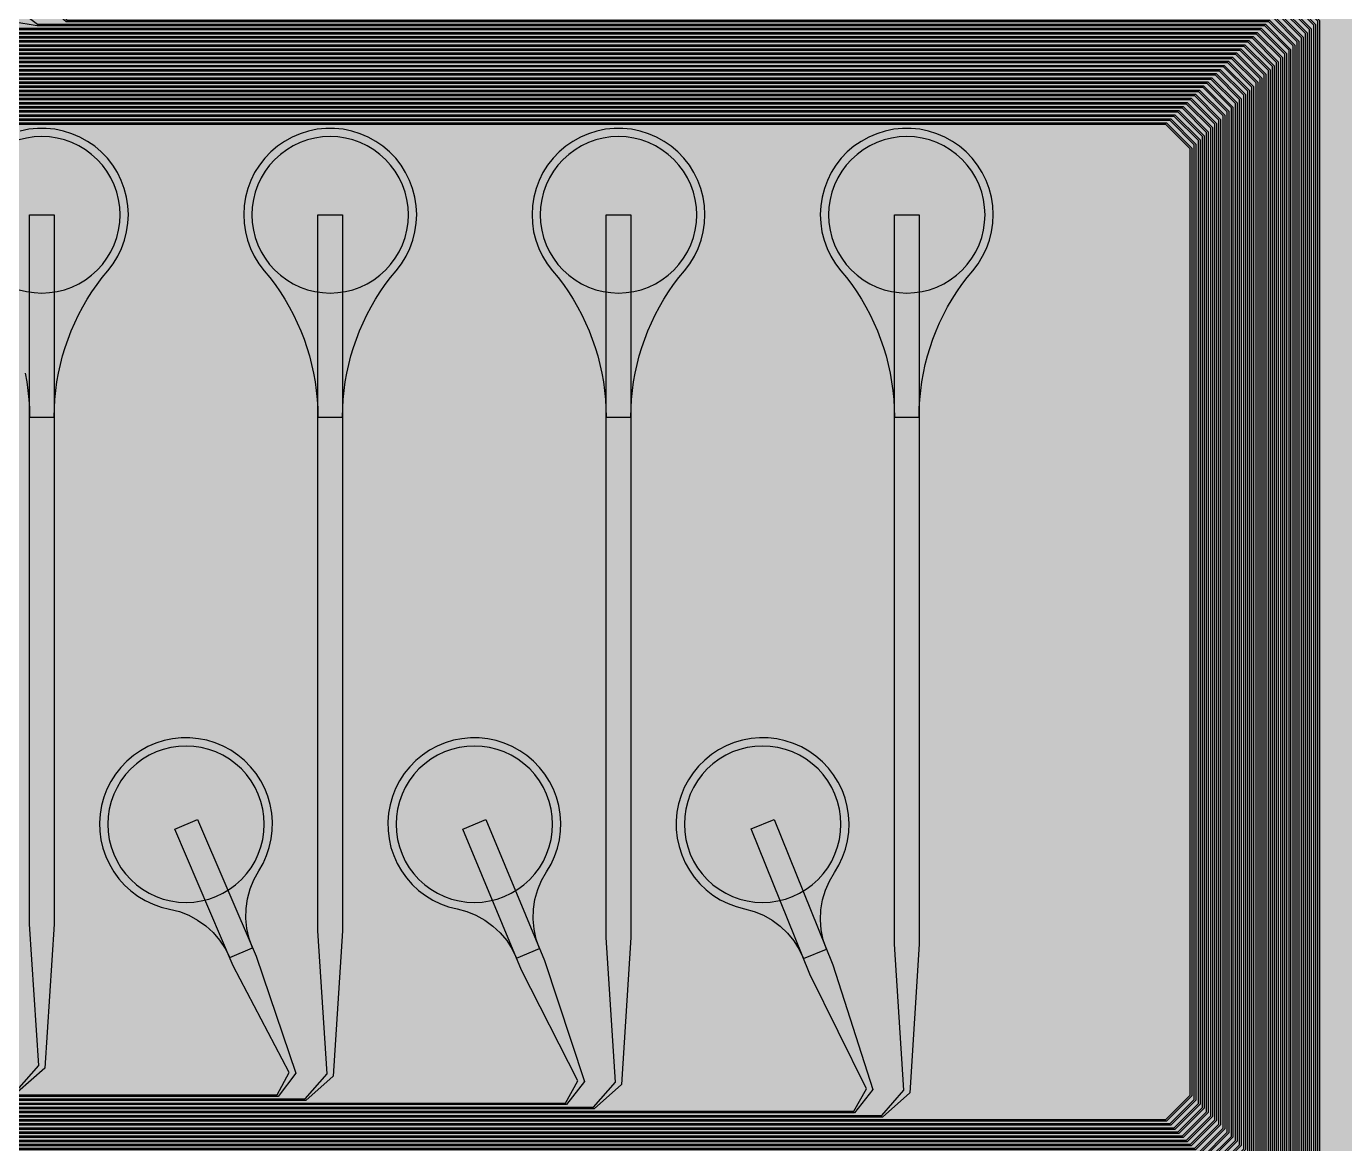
# Model space of a CAD drawing. Header units: metres. Extents: x -7240 to 10960, y -29667 to 1823.
# Drawn here: x 7904 to 9504, y -28280 to -26924 of the extents above; entities that cross this region are included whole.
import ezdxf

# ---------------------------------------------------------------- set-up
doc = ezdxf.new("R2010")
doc.units = ezdxf.units.M
for name, color, linetype in [('Metal1', 4, 'CONTINUOUS'), ('Polyimide', 7, 'CONTINUOUS'), ('Polyimide_Negative', 5, 'CONTINUOUS')]:
    doc.layers.add(name, color=color, linetype=linetype)

msp = doc.modelspace()

# ---------------------------------------------------------------- hatches: boundary and pattern name
at = {"layer": 'Polyimide'}
msp.add_hatch(color=7, dxfattribs=at).paths.add_polyline_path([(4088.5, -11806.9), (4098.7, -11851.2), (4115.6, -11893.5), (4138.6, -11932.7), (4167.4, -11968), (4201.1, -11998.5), (4239, -12023.6), (4280.3, -12042.7), (4349.2, -12073.7), (4413.2, -12113.8), (4471.3, -12162), (4522.3, -12217.7), (4565.4, -12279.7), (4599.7, -12346.9), (4624.7, -12418.2), (4639.9, -12492.2), (4645, -12567.5), (4639.9, -12642.8), (4624.7, -12716.8), (4599.7, -12788.1), (4565.4, -12855.3), (4522.3, -12917.3), (4471.3, -12973), (4413.2, -13021.2), (4349.2, -13061.3), (4280.3, -13092.3), (4239, -13111.4), (4201.1, -13136.5), (4167.4, -13167), (4138.6, -13202.3), (4115.6, -13241.5), (4098.7, -13283.8), (4088.5, -13328.1), (4085, -13373.5), (4085, -13567.5), (4099.4, -13861.6), (4142.6, -14152.8), (4214.2, -14438.4), (4313.4, -14715.5), (4439.2, -14981.7), (4590.6, -15234.2), (4766, -15470.7), (4963.7, -15688.8), (5181.8, -15886.5), (5418.3, -16061.9), (5670.8, -16213.3), (5936.9, -16339.1), (6214.1, -16438.3), (6499.7, -16509.9), (6790.9, -16553.1), (7085, -16567.5), (9960.4, -16567.5), (10038.8, -16571.4), (10116.4, -16582.9), (10192.6, -16601.9), (10266.5, -16628.4), (10337.5, -16662), (10404.8, -16702.3), (10467.9, -16749.1), (10526.1, -16801.8), (10578.8, -16860), (10625.6, -16923), (10665.9, -16990.4), (10699.5, -17061.4), (10725.9, -17135.3), (10745, -17211.4), (10756.5, -17289.1), (10760.4, -17367.5), (10760.4, -21957.3), (10721.6, -22012.9), (10686, -22070.6), (10653.6, -22130.1), (10624.5, -22191.4), (10598.9, -22254.2), (10576.8, -22318.2), (10558.3, -22383.5), (10543.4, -22449.6), (10532.2, -22516.5), (10524.7, -22583.8), (10521, -22651.5), (10521, -22719.3), (10524.7, -22787), (10532.2, -22854.4), (10543.4, -22921.2), (10558.3, -22987.4), (10576.8, -23052.6), (10598.9, -23116.7), (10624.5, -23179.5), (10653.6, -23240.7), (10686, -23300.3), (10721.6, -23357.9), (10760.4, -23413.5), (10760.4, -28667.5), (10756.5, -28745.9), (10745, -28823.6), (10725.9, -28899.7), (10699.5, -28973.6), (10665.9, -29044.6), (10625.6, -29112), (10578.8, -29175), (10526.1, -29233.2), (10467.9, -29285.9), (10404.8, -29332.7), (10337.5, -29373), (10266.5, -29406.6), (10192.6, -29433.1), (10116.4, -29452.1), (10038.8, -29463.6), (9960.4, -29467.5), (-6239.6, -29467.5), (-6318, -29463.6), (-6395.7, -29452.1), (-6471.9, -29433.1), (-6545.8, -29406.6), (-6616.7, -29373), (-6684.1, -29332.7), (-6747.1, -29285.9), (-6805.3, -29233.2), (-6858, -29175), (-6904.8, -29112), (-6945.2, -29044.6), (-6978.7, -28973.6), (-7005.2, -28899.7), (-7024.3, -28823.6), (-7035.8, -28745.9), (-7039.6, -28667.5), (-7039.6, -23426.3), (-6999.4, -23370.1), (-6962.3, -23311.6), (-6928.7, -23251.2), (-6898.5, -23189), (-6871.8, -23125.1), (-6848.8, -23059.9), (-6829.5, -22993.4), (-6814, -22926), (-6802.4, -22857.8), (-6794.6, -22789.1), (-6790.7, -22720), (-6790.7, -22650.8), (-6794.6, -22581.8), (-6802.4, -22513), (-6814, -22444.8), (-6829.5, -22377.4), (-6848.8, -22311), (-6871.8, -22245.7), (-6898.5, -22181.9), (-6928.7, -22119.7), (-6962.3, -22059.2), (-6999.4, -22000.8), (-7039.6, -21944.5), (-7039.6, -17367.5), (-7035.8, -17289.1), (-7024.3, -17211.4), (-7005.2, -17135.3), (-6978.7, -17061.4), (-6945.2, -16990.4), (-6904.8, -16923), (-6858, -16860), (-6805.3, -16801.8), (-6747.1, -16749.1), (-6684.1, -16702.3), (-6616.7, -16662), (-6545.8, -16628.4), (-6471.9, -16601.9), (-6395.7, -16582.9), (-6318, -16571.4), (-6239.6, -16567.5), (-3334, -16567.5), (-3039.9, -16553.1), (-2748.7, -16509.9), (-2463.1, -16438.3), (-2185.9, -16339.1), (-1919.8, -16213.3), (-1667.3, -16061.9), (-1430.8, -15886.5), (-1212.7, -15688.8), (-1015, -15470.7), (-839.6, -15234.2), (-688.2, -14981.7), (-562.4, -14715.5), (-463.2, -14438.4), (-391.6, -14152.8), (-348.4, -13861.6), (-334, -13567.5), (-334, -13373.5), (-337.5, -13328.1), (-347.7, -13283.8), (-364.6, -13241.5), (-387.6, -13202.3), (-416.4, -13167), (-450.1, -13136.5), (-488, -13111.4), (-529.3, -13092.3), (-529.3, -13092.3), (-598.2, -13061.3), (-662.2, -13021.2), (-720.3, -12973), (-771.3, -12917.3), (-814.4, -12855.3), (-848.7, -12788.1), (-873.7, -12716.8), (-888.9, -12642.8), (-894, -12567.5), (-888.9, -12492.2), (-873.7, -12418.2), (-848.7, -12346.9), (-814.4, -12279.7), (-771.3, -12217.7), (-720.3, -12162), (-662.2, -12113.8), (-598.2, -12073.7), (-529.3, -12042.7), (-488, -12023.6), (-450.1, -11998.5), (-416.4, -11968), (-387.6, -11932.7), (-364.6, -11893.5), (-347.7, -11851.2), (-337.5, -11806.9), (-334, -11761.5), (-334, -11074.3), (-337.5, -11028.9), (-347.7, -10984.6), (-364.6, -10942.4), (-387.6, -10903.1), (-416.4, -10867.8), (-450.1, -10837.3), (-488, -10812.2), (-529.3, -10793.2), (-529.3, -10793.2), (-598.2, -10762.1), (-662.2, -10722.1), (-720.3, -10673.8), (-771.3, -10618.1), (-814.4, -10556.1), (-848.7, -10488.9), (-873.7, -10417.6), (-888.9, -10343.7), (-894, -10268.3), (-888.9, -10193), (-873.7, -10119), (-848.7, -10047.8), (-814.4, -9980.5), (-771.3, -9918.5), (-720.3, -9862.9), (-662.2, -9814.6), (-598.2, -9774.6), (-529.3, -9743.5), (-488, -9724.5), (-450.1, -9699.4), (-416.4, -9668.8), (-387.6, -9633.5), (-364.6, -9594.3), (-347.7, -9552), (-337.5, -9507.7), (-334, -9462.4), (-334, -8775.1), (-337.5, -8729.8), (-347.7, -8685.5), (-364.6, -8643.2), (-387.6, -8604), (-416.4, -8568.7), (-450.1, -8538.1), (-488, -8513), (-529.3, -8494), (-529.3, -8494), (-598.2, -8462.9), (-662.2, -8422.9), (-720.3, -8374.6), (-771.3, -8319), (-814.4, -8257), (-848.7, -8189.7), (-873.7, -8118.5), (-888.9, -8044.5), (-894, -7969.2), (-888.9, -7893.8), (-873.7, -7819.9), (-848.7, -7748.6), (-814.4, -7681.4), (-771.3, -7619.4), (-720.3, -7563.7), (-662.2, -7515.4), (-598.2, -7475.4), (-529.3, -7444.3), (-529.3, -7444.3), (-488, -7425.3), (-450.1, -7400.2), (-416.4, -7369.7), (-387.6, -7334.4), (-364.6, -7295.1), (-347.7, -7252.9), (-337.5, -7208.6), (-334, -7163.2), (-334, -6476), (-337.5, -6430.6), (-347.7, -6386.3), (-364.6, -6344), (-387.6, -6304.8), (-416.4, -6269.5), (-450.1, -6239), (-488, -6213.9), (-529.3, -6194.8), (-529.3, -6194.8), (-598.2, -6163.8), (-662.2, -6123.7), (-720.3, -6075.5), (-771.3, -6019.8), (-814.4, -5957.8), (-848.7, -5890.6), (-873.7, -5819.3), (-888.9, -5745.3), (-894, -5670), (-888.9, -5594.7), (-873.7, -5520.7), (-848.7, -5449.4), (-814.4, -5382.2), (-771.3, -5320.2), (-720.3, -5264.5), (-662.2, -5216.3), (-598.2, -5176.2), (-529.3, -5145.2), (-529.3, -5145.2), (-488, -5126.1), (-450.1, -5101), (-416.4, -5070.5), (-387.6, -5035.2), (-364.6, -4996), (-347.7, -4953.7), (-337.5, -4909.4), (-334, -4864), (-334, 380), (-334, 1522.5), (-289, 1522.5), (-288.8, 1515.6), (-288.1, 1508.8), (-287, 1502), (-285.4, 1495.3), (-283.4, 1488.7), (-281, 1482.3), (-278.2, 1476.1), (-274.9, 1470), (-271.3, 1464.2), (-267.3, 1458.6), (-262.9, 1453.3), (-258.2, 1448.3), (-253.2, 1443.6), (-247.9, 1439.2), (-242.3, 1435.2), (-236.5, 1431.6), (-230.4, 1428.3), (-224.2, 1425.5), (-217.8, 1423.1), (-211.2, 1421.1), (-204.5, 1419.5), (-197.7, 1418.4), (-190.9, 1417.7), (-184, 1417.5), (-177.1, 1417.7), (-170.3, 1418.4), (-163.5, 1419.5), (-156.8, 1421.1), (-150.2, 1423.1), (-143.8, 1425.5), (-137.6, 1428.3), (-131.5, 1431.6), (-125.7, 1435.2), (-120.1, 1439.2), (-114.8, 1443.6), (-109.8, 1448.3), (-105.1, 1453.3), (-100.7, 1458.6), (-96.7, 1464.2), (-93.1, 1470), (-89.8, 1476.1), (-87, 1482.3), (-84.6, 1488.7), (-82.6, 1495.3), (-81, 1502), (-79.9, 1508.8), (-79.2, 1515.6), (-79, 1522.5), (1786, 1522.5), (3835, 1522.5), (3835.2, 1529), (3835.9, 1535.6), (3836.9, 1542), (3838.4, 1548.4), (3840.3, 1554.6), (3842.6, 1560.8), (3845.3, 1566.7), (3848.4, 1572.5), (3851.9, 1578.1), (3855.7, 1583.4), (3859.8, 1588.4), (3864.3, 1593.2), (3869.1, 1597.7), (3874.1, 1601.8), (3879.4, 1605.6), (3885, 1609.1), (3890.8, 1612.2), (3896.7, 1614.9), (3902.9, 1617.2), (3909.1, 1619.1), (3915.5, 1620.6), (3921.9, 1621.6), (3928.5, 1622.3), (3935, 1622.5), (3941.5, 1622.3), (3948.1, 1621.6), (3954.5, 1620.6), (3960.9, 1619.1), (3967.1, 1617.2), (3973.3, 1614.9), (3979.2, 1612.2), (3985, 1609.1), (3990.6, 1605.6), (3995.9, 1601.8), (4000.9, 1597.7), (4005.7, 1593.2), (4010.2, 1588.4), (4014.3, 1583.4), (4018.1, 1578.1), (4021.6, 1572.5), (4024.7, 1566.7), (4027.4, 1560.8), (4029.7, 1554.6), (4031.6, 1548.4), (4033.1, 1542), (4034.1, 1535.6), (4034.8, 1529), (4035, 1522.5), (4085, 1522.5), (4085, 380), (4085, 330), (4085, -4864), (4088.5, -4909.4), (4098.7, -4953.7), (4115.6, -4996), (4138.6, -5035.2), (4167.4, -5070.5), (4201.1, -5101), (4239, -5126.1), (4280.3, -5145.2), (4280.3, -5145.2), (4349.2, -5176.2), (4413.2, -5216.3), (4471.3, -5264.5), (4522.3, -5320.2), (4565.4, -5382.2), (4599.7, -5449.4), (4624.7, -5520.7), (4639.9, -5594.7), (4645, -5670), (4639.9, -5745.3), (4624.7, -5819.3), (4599.7, -5890.6), (4565.4, -5957.8), (4522.3, -6019.8), (4471.3, -6075.5), (4413.2, -6123.7), (4349.2, -6163.8), (4280.3, -6194.8), (4239, -6213.9), (4201.1, -6239), (4167.4, -6269.5), (4138.6, -6304.8), (4115.6, -6344), (4098.7, -6386.3), (4088.5, -6430.6), (4085, -6476), (4085, -11761.5), (4088.5, -11806.9)])

# ---------------------------------------------------------------- linework, layer by layer
at = {"layer": 'Metal1'}
for points in [[(1863.9, -18191.7), (1863.9, -28376.6), (1893.3, -28406), (9442.5, -28406), (9471.9, -28376.6), (9471.9, -26917.4), (9442.5, -26888), (9002.5, -26888), (8968.4, -26858.8), (8957.9, -26728), (8957.9, -26042.5), (8987.9, -26042.5), (8987.9, -26728), (8977.3, -26855.2), (9003.3, -26886), (9443.3, -26886), (9473.9, -26916.6), (9473.9, -28377.4), (9443.3, -28408), (1892.5, -28408), (1861.9, -28377.4), (1861.9, -18191.7)], [(1868.9, -18191.7), (1868.9, -28371.6), (1898.3, -28401), (9437.5, -28401), (9466.9, -28371.6), (9466.9, -26922.4), (9437.5, -26893), (8937.2, -26893), (8877.7, -26883.5), (8787.3, -26793.1), (8808.5, -26771.9), (8894.7, -26858.1), (8937.6, -26891), (9438.3, -26891), (9468.9, -26921.6), (9468.9, -28372.4), (9438.3, -28403), (1897.5, -28403), (1866.9, -28372.4), (1866.9, -18191.7)], [(1873.9, -18191.7), (1873.9, -28366.6), (1903.3, -28396), (9432.5, -28396), (9461.9, -28366.6), (9461.9, -26927.4), (9432.5, -26898), (8652.5, -26898), (8618.4, -26868.8), (8607.9, -26736), (8607.9, -26042.5), (8637.9, -26042.5), (8637.9, -26736), (8627.3, -26865.2), (8653.3, -26896), (9433.3, -26896), (9463.9, -26926.6), (9463.9, -28367.4), (9433.3, -28398), (1902.5, -28398), (1871.9, -28367.4), (1871.9, -18191.7)], [(1878.9, -18191.7), (1878.9, -28361.6), (1908.3, -28391), (9427.5, -28391), (9456.9, -28361.6), (9456.9, -26932.4), (9427.5, -26903), (8597.2, -26903), (8537.7, -26893.5), (8437.3, -26793.1), (8458.5, -26771.9), (8554.7, -26868.1), (8597.6, -26901), (9428.3, -26901), (9458.9, -26931.6), (9458.9, -28362.4), (9428.3, -28393), (1907.5, -28393), (1876.9, -28362.4), (1876.9, -18191.7)], [(1883.9, -18191.7), (1883.9, -28356.6), (1913.3, -28386), (9422.5, -28386), (9451.9, -28356.6), (9451.9, -26937.4), (9422.5, -26908), (8302.5, -26908), (8268.5, -26878.8), (8257.9, -26744), (8257.9, -26042.5), (8287.9, -26042.5), (8287.9, -26744), (8277.3, -26875.2), (8303.3, -26906), (9423.3, -26906), (9453.9, -26936.6), (9453.9, -28357.4), (9423.3, -28388), (1912.5, -28388), (1881.9, -28357.4), (1881.9, -18191.7)], [(1888.9, -18191.7), (1888.9, -28351.6), (1918.3, -28381), (9417.5, -28381), (9446.9, -28351.6), (9446.9, -26942.4), (9417.5, -26913), (8257.2, -26913), (8197.7, -26903.5), (8087.3, -26793.1), (8108.5, -26771.9), (8214.7, -26878.1), (8257.6, -26911), (9418.3, -26911), (9448.9, -26941.6), (9448.9, -28352.4), (9418.3, -28383), (1917.5, -28383), (1886.9, -28352.4), (1886.9, -18191.7)], [(1893.9, -18191.7), (1893.9, -28346.6), (1923.3, -28376), (9412.5, -28376), (9441.9, -28346.6), (9441.9, -26947.4), (9412.5, -26918), (7952.5, -26918), (7918.5, -26888.8), (7907.9, -26752), (7907.9, -26042.5), (7937.9, -26042.5), (7937.9, -26752), (7927.2, -26885.2), (7953.3, -26916), (9413.3, -26916), (9443.9, -26946.6), (9443.9, -28347.4), (9413.3, -28378), (1922.5, -28378), (1891.9, -28347.4), (1891.9, -18191.7)], [(1898.9, -18191.7), (1898.9, -28341.6), (1928.3, -28371), (9407.5, -28371), (9436.9, -28341.6), (9436.9, -26952.4), (9407.5, -26923), (7917.2, -26923), (7857.7, -26913.5), (7737.3, -26793.1), (7758.5, -26771.9), (7874.7, -26888.1), (7917.6, -26921), (9408.3, -26921), (9438.9, -26951.6), (9438.9, -28342.4), (9408.3, -28373), (1927.5, -28373), (1896.9, -28342.4), (1896.9, -18191.7)], [(1903.9, -18191.7), (1903.9, -28336.6), (1933.3, -28366), (9402.5, -28366), (9431.9, -28336.6), (9431.9, -26957.4), (9402.5, -26928), (7602.5, -26928), (7568.6, -26898.8), (7557.9, -26760), (7557.9, -26042.5), (7587.9, -26042.5), (7587.9, -26760), (7577.2, -26895.2), (7603.3, -26926), (9403.3, -26926), (9433.9, -26956.6), (9433.9, -28337.4), (9403.3, -28368), (1932.5, -28368), (1901.9, -28337.4), (1901.9, -18191.7)], [(1908.9, -18191.7), (1908.9, -28331.6), (1938.3, -28361), (9397.5, -28361), (9426.9, -28331.6), (9426.9, -26962.4), (9397.5, -26933), (7577.2, -26933), (7519, -26921.4), (7507.3, -26913.1), (7387.3, -26793.1), (7408.5, -26771.9), (7528.5, -26891.9), (7533.3, -26900.1), (7577.6, -26931), (9398.3, -26931), (9428.9, -26961.6), (9428.9, -28332.4), (9398.3, -28363), (1937.5, -28363), (1906.9, -28332.4), (1906.9, -18191.7)], [(1913.9, -18191.7), (1913.9, -28326.6), (1943.3, -28356), (9392.5, -28356), (9421.9, -28326.6), (9421.9, -26967.4), (9392.5, -26938), (7252.5, -26938), (7218.6, -26908.8), (7207.9, -26768), (7207.9, -26042.5), (7237.9, -26042.5), (7237.9, -26768), (7227.1, -26905.2), (7253.3, -26936), (9393.3, -26936), (9423.9, -26966.6), (9423.9, -28327.4), (9393.3, -28358), (1942.5, -28358), (1911.9, -28327.4), (1911.9, -18191.7)], [(1918.9, -18191.7), (1918.9, -28321.6), (1948.3, -28351), (9387.5, -28351), (9416.9, -28321.6), (9416.9, -26972.4), (9387.5, -26943), (7237.2, -26943), (7180.2, -26929.7), (7157.3, -26913.1), (7037.3, -26793.1), (7058.5, -26771.9), (7178.5, -26891.9), (7192.1, -26911.8), (7237.6, -26941), (9388.3, -26941), (9418.9, -26971.6), (9418.9, -28322.4), (9388.3, -28353), (1947.5, -28353), (1916.9, -28322.4), (1916.9, -18191.7)], [(1923.9, -18191.7), (1923.9, -28316.6), (1953.3, -28346), (9382.5, -28346), (9411.9, -28316.6), (9411.9, -26977.4), (9382.5, -26948), (6902.5, -26948), (6868.6, -26918.8), (6857.9, -26776), (6857.9, -26042.5), (6887.9, -26042.5), (6887.9, -26776), (6877.1, -26915.2), (6903.3, -26946), (9383.3, -26946), (9413.9, -26976.6), (9413.9, -28317.4), (9383.3, -28348), (1952.5, -28348), (1921.9, -28317.4), (1921.9, -18191.7)], [(1928.9, -18191.7), (1928.9, -28311.6), (1958.3, -28341), (9377.5, -28341), (9406.9, -28311.6), (9406.9, -26982.4), (9377.5, -26953), (6897.2, -26953), (6841, -26938.5), (6807.3, -26913.1), (6687.3, -26793.1), (6708.5, -26771.9), (6828.5, -26891.9), (6851.3, -26923), (6897.6, -26951), (9378.3, -26951), (9408.9, -26981.6), (9408.9, -28312.4), (9378.3, -28343), (1957.5, -28343), (1926.9, -28312.4), (1926.9, -18191.7)], [(1933.9, -18191.7), (1933.9, -28306.6), (1963.3, -28336), (9372.5, -28336), (9401.9, -28306.6), (9401.9, -26987.4), (9372.5, -26958), (6552.5, -26958), (6518.7, -26928.7), (6507.9, -26784), (6507.9, -26042.5), (6537.9, -26042.5), (6537.9, -26784), (6527.1, -26925.3), (6553.3, -26956), (9373.3, -26956), (9403.9, -26986.6), (9403.9, -28307.4), (9373.3, -28338), (1962.5, -28338), (1931.9, -28307.4), (1931.9, -18191.7)], [(1938.9, -18191.7), (1938.9, -28301.6), (1968.3, -28331), (9367.5, -28331), (9396.9, -28301.6), (9396.9, -26992.4), (9367.5, -26963), (6518.9, -26963), (6464, -26946.5), (6441, -26925.2), (6336.1, -26791.8), (6359.7, -26773.2), (6464.6, -26906.6), (6477.1, -26930.3), (6519.3, -26961), (9368.3, -26961), (9398.9, -26991.6), (9398.9, -28302.4), (9368.3, -28333), (1967.5, -28333), (1936.9, -28302.4), (1936.9, -18191.7)], [(1943.9, -18191.7), (1943.9, -28296.6), (1973.3, -28326), (9362.5, -28326), (9391.9, -28296.6), (9391.9, -26997.4), (9362.5, -26968), (6202.5, -26968), (6168.7, -26938.7), (6157.9, -26792), (6157.9, -26042.5), (6187.9, -26042.5), (6187.9, -26792), (6177, -26935.3), (6203.3, -26966), (9363.3, -26966), (9393.9, -26996.6), (9393.9, -28297.4), (9363.3, -28328), (1972.5, -28328), (1941.9, -28297.4), (1941.9, -18191.7)], [(1948.9, -18191.7), (1948.9, -28291.6), (1978.3, -28321), (9357.5, -28321), (9386.9, -28291.6), (9386.9, -27002.4), (9357.5, -26973), (6168.9, -26973), (6115, -26955.3), (6087.3, -26927.5), (5985.8, -26791.5), (6009.9, -26773.5), (6111.3, -26909.6), (6127.3, -26940.6), (6169.3, -26971), (9358.3, -26971), (9388.9, -27001.6), (9388.9, -28292.4), (9358.3, -28323), (1977.5, -28323), (1946.9, -28292.4), (1946.9, -18191.7)], [(1953.9, -18191.7), (1953.9, -28286.6), (1983.3, -28316), (9352.5, -28316), (9381.9, -28286.6), (9381.9, -27007.4), (9352.5, -26978), (5852.5, -26978), (5818.7, -26948.7), (5807.9, -26800), (5807.9, -26042.5), (5837.9, -26042.5), (5837.9, -26800), (5827, -26945.3), (5853.3, -26976), (9353.3, -26976), (9383.9, -27006.6), (9383.9, -28287.4), (9353.3, -28318), (1982.5, -28318), (1951.9, -28287.4), (1951.9, -18191.7)], [(1958.9, -18191.7), (1958.9, -28281.6), (1988.3, -28311), (9347.5, -28311), (9376.9, -28281.6), (9376.9, -27012.4), (9347.5, -26983), (5818.8, -26983), (5765.9, -26964.2), (5733.7, -26929.7), (5635.6, -26791.2), (5660.1, -26773.8), (5758.2, -26912.4), (5777.6, -26950.8), (5819.3, -26981), (9348.3, -26981), (9378.9, -27011.6), (9378.9, -28282.4), (9348.3, -28313), (1987.5, -28313), (1956.9, -28282.4), (1956.9, -18191.7)], [(1963.9, -18191.7), (1963.9, -28276.6), (1993.3, -28306), (9342.5, -28306), (9371.9, -28276.6), (9371.9, -27017.4), (9342.5, -26988), (5502.5, -26988), (5468.8, -26958.7), (5457.9, -26808), (5457.9, -26042.5), (5487.9, -26042.5), (5487.9, -26808), (5477, -26955.3), (5503.3, -26986), (9343.3, -26986), (9373.9, -27016.6), (9373.9, -28277.4), (9343.3, -28308), (1992.5, -28308), (1961.9, -28277.4), (1961.9, -18191.7)], [(1968.9, -18191.7), (1968.9, -28271.6), (1998.3, -28301), (9337.5, -28301), (9366.9, -28271.6), (9366.9, -27022.4), (9337.5, -26993), (5468.8, -26993), (5416.8, -26973.3), (5380.3, -26931.6), (5285.4, -26790.9), (5310.3, -26774.1), (5405.2, -26914.8), (5427.8, -26961), (5469.3, -26991), (9338.3, -26991), (9368.9, -27021.6), (9368.9, -28272.4), (9338.3, -28303), (1997.5, -28303), (1966.9, -28272.4), (1966.9, -18191.7)], [(1973.9, -18191.7), (1973.9, -28266.6), (2003.3, -28296), (9332.5, -28296), (9361.9, -28266.6), (9361.9, -27027.4), (9332.5, -26998), (5152.5, -26998), (5118.8, -26968.7), (5107.9, -26816), (5107.9, -26042.5), (5137.9, -26042.5), (5137.9, -26816), (5126.9, -26965.3), (5153.3, -26996), (9333.3, -26996), (9363.9, -27026.6), (9363.9, -28267.4), (9333.3, -28298), (2002.5, -28298), (1971.9, -28267.4), (1971.9, -18191.7)], [(1978.9, -18191.7), (1978.9, -28261.6), (2008.3, -28291), (9327.5, -28291), (9356.9, -28261.6), (9356.9, -27032.4), (9327.5, -27003), (5118.8, -27003), (5067.6, -26982.4), (5027.1, -26933.3), (4935.3, -26790.6), (4960.5, -26774.4), (5052.3, -26917.1), (5078.1, -26971.1), (5119.3, -27001), (9328.3, -27001), (9358.9, -27031.6), (9358.9, -28262.4), (9328.3, -28293), (2007.5, -28293), (1976.9, -28262.4), (1976.9, -18191.7)], [(1983.9, -18191.7), (1983.9, -28256.6), (2013.3, -28286), (9322.5, -28286), (9351.9, -28256.6), (9351.9, -27037.4), (9322.5, -27008), (4802.5, -27008), (4768.8, -26978.7), (4757.9, -26824), (4757.9, -26042.5), (4787.9, -26042.5), (4787.9, -26824), (4776.9, -26975.3), (4803.3, -27006), (9323.3, -27006), (9353.9, -27036.6), (9353.9, -28257.4), (9323.3, -28288), (2012.5, -28288), (1981.9, -28257.4), (1981.9, -18191.7)], [(1988.9, -18191.7), (1988.9, -28251.6), (2018.3, -28281), (9317.5, -28281), (9346.9, -28251.6), (9346.9, -27042.4), (9317.5, -27013), (4768.8, -27013), (4718.4, -26991.7), (4674, -26934.9), (4585.1, -26790.4), (4610.7, -26774.6), (4699.6, -26919.2), (4728.4, -26981.2), (4769.3, -27011), (9318.3, -27011), (9348.9, -27041.6), (9348.9, -28252.4), (9318.3, -28283), (2017.5, -28283), (1986.9, -28252.4), (1986.9, -18191.7)], [(1993.9, -18191.7), (1993.9, -28246.6), (2023.3, -28276), (9312.5, -28276), (9341.9, -28246.6), (9341.9, -27047.4), (9312.5, -27018), (4452.5, -27018), (4418.9, -26988.7), (4407.9, -26832), (4407.9, -26042.5), (4437.9, -26042.5), (4437.9, -26832), (4426.9, -26985.3), (4453.3, -27016), (9313.3, -27016), (9343.9, -27046.6), (9343.9, -28247.4), (9313.3, -28278), (2022.5, -28278), (1991.9, -28247.4), (1991.9, -18191.7)], [(1998.9, -18191.7), (1998.9, -28241.6), (2028.3, -28271), (9307.5, -28271), (9336.9, -28241.6), (9336.9, -27052.4), (9307.5, -27023), (4418.8, -27023), (4369.1, -27001), (4321.1, -26936.3), (4235, -26790.1), (4260.8, -26774.9), (4347, -26921.1), (4378.6, -26991.3), (4419.4, -27021), (9308.3, -27021), (9338.9, -27051.6), (9338.9, -28242.4), (9308.3, -28273), (2027.5, -28273), (1996.9, -28242.4), (1996.9, -18191.7)], [(2003.9, -18191.7), (2003.9, -28236.6), (2033.3, -28266), (9302.5, -28266), (9331.9, -28236.6), (9331.9, -27057.4), (9302.5, -27028), (4102.5, -27028), (4068.9, -26998.6), (4057.9, -26840), (4057.9, -26042.5), (4087.9, -26042.5), (4087.9, -26840), (4076.9, -26995.4), (4103.3, -27026), (9303.3, -27026), (9333.9, -27056.6), (9333.9, -28237.4), (9303.3, -28268), (2032.5, -28268), (2001.9, -28237.4), (2001.9, -18191.7)], [(2008.9, -18191.7), (2008.9, -28231.6), (2038.3, -28261), (9297.5, -28261), (9326.9, -28231.6), (9326.9, -27062.4), (9297.5, -27033), (4068.8, -27033), (4019.7, -27010.4), (3968.4, -26937.6), (3884.8, -26789.9), (3910.9, -26775.1), (3994.5, -26922.8), (4028.9, -27001.4), (4069.4, -27031), (9298.3, -27031), (9328.9, -27061.6), (9328.9, -28232.4), (9298.3, -28263), (2037.5, -28263), (2006.9, -28232.4), (2006.9, -18191.7)], [(2013.9, -18191.7), (2013.9, -28226.6), (2043.3, -28256), (9292.5, -28256), (9321.9, -28226.6), (9321.9, -27067.4), (9292.5, -27038), (3752.5, -27038), (3718.9, -27008.6), (3707.9, -26848), (3707.9, -26042.5), (3737.9, -26042.5), (3737.9, -26848), (3726.8, -27005.4), (3753.3, -27036), (9293.3, -27036), (9323.9, -27066.6), (9323.9, -28227.4), (9293.3, -28258), (2042.5, -28258), (2011.9, -28227.4), (2011.9, -18191.7)], [(2018.9, -18191.7), (2018.9, -28221.6), (2048.3, -28251), (9287.5, -28251), (9316.9, -28221.6), (9316.9, -27072.4), (9287.5, -27043), (3718.8, -27043), (3670.3, -27019.9), (3615.8, -26938.7), (3534.7, -26789.7), (3561.1, -26775.3), (3642.2, -26924.4), (3679.2, -27011.4), (3719.4, -27041), (9288.3, -27041), (9318.9, -27071.6), (9318.9, -28222.4), (9288.3, -28253), (2047.5, -28253), (2016.9, -28222.4), (2016.9, -18191.7)], [(2023.9, -18191.7), (2023.9, -28216.6), (2053.3, -28246), (8942.5, -28246), (8969.2, -28215.5), (8957.9, -28038), (8957.9, -27152.5), (8987.9, -27152.5), (8987.9, -28038), (8976.6, -28218.5), (8943.3, -28248), (2052.5, -28248), (2021.9, -28217.4), (2021.9, -18191.7)], [(2028.9, -18191.7), (2028.9, -28211.6), (2058.3, -28241), (8908.6, -28241), (8923.9, -28213.8), (8855.2, -28074.5), (8784, -27898.1), (8811.8, -27886.9), (8883.1, -28063.3), (8931.8, -28214.6), (8909.6, -28243), (2057.5, -28243), (2026.9, -28212.4), (2026.9, -18191.7)], [(2033.9, -18191.7), (2033.9, -28206.6), (2063.3, -28236), (8592.5, -28236), (8619.2, -28205.5), (8607.9, -28030), (8607.9, -27152.5), (8637.9, -27152.5), (8637.9, -28030), (8626.6, -28208.5), (8593.3, -28238), (2062.5, -28238), (2031.9, -28207.4), (2031.9, -18191.7)], [(2038.9, -18191.7), (2038.9, -28201.6), (2068.3, -28231), (8558.6, -28231), (8573.6, -28203.9), (8505.3, -28069.5), (8434, -27898.3), (8461.7, -27886.7), (8533, -28058), (8581.5, -28204.7), (8559.6, -28233), (2067.5, -28233), (2036.9, -28202.4), (2036.9, -18191.7)], [(2043.9, -18191.7), (2043.9, -28196.6), (2073.3, -28226), (8242.5, -28226), (8269.1, -28195.5), (8257.9, -28022), (8257.9, -27152.5), (8287.9, -27152.5), (8287.9, -28022), (8276.6, -28198.5), (8243.3, -28228), (2072.5, -28228), (2041.9, -28197.4), (2041.9, -18191.7)], [(2048.9, -18191.7), (2048.9, -28191.6), (2078.3, -28221), (8208.5, -28221), (8223.2, -28194.1), (8155.3, -28064.6), (8084.1, -27898.4), (8111.7, -27886.6), (8182.9, -28052.7), (8231.3, -28194.8), (8209.6, -28223), (2077.5, -28223), (2046.9, -28192.4), (2046.9, -18191.7)], [(2053.9, -18191.7), (2053.9, -28186.6), (2083.3, -28216), (7892.5, -28216), (7919.1, -28185.4), (7907.9, -28014), (7907.9, -27152.5), (7937.9, -27152.5), (7937.9, -28014), (7926.6, -28188.6), (7893.3, -28218), (2082.5, -28218), (2051.9, -28187.4), (2051.9, -18191.7)], [(7902.7, -27344.7), (7904.5, -27355.3), (7906, -27365.9), (7907, -27376.6), (7907.7, -27387.3), (7907.9, -27398.1), (7937.9, -27398.1), (7937.9, -27398.1), (7938.1, -27387.3), (7938.7, -27376.6), (7939.8, -27365.9), (7941.2, -27355.3), (7943.1, -27344.7), (7945.4, -27334.2), (7948.1, -27323.9), (7951.2, -27313.6), (7954.7, -27303.4), (7958.6, -27293.4), (7962.8, -27283.6), (7967.5, -27273.9), (7972.5, -27264.4), (7977.9, -27255.1), (7983.7, -27246.1), (7989.8, -27237.3), (7996.2, -27228.7), (8003, -27220.4), (8009.4, -27211.9), (8015, -27202.9), (8019.6, -27193.3), (8023.2, -27183.4), (8025.8, -27173.1), (8027.4, -27162.6), (8027.9, -27152), (8027.3, -27141.4), (8025.6, -27130.9), (8022.9, -27120.7), (8019.2, -27110.8), (8014.5, -27101.3), (8008.9, -27092.3), (8002.4, -27083.9), (7995, -27076.2), (7987, -27069.3), (7978.3, -27063.3), (7969, -27058.2), (7959.2, -27054), (7949.1, -27050.8), (7938.7, -27048.7), (7928.2, -27047.6), (7917.6, -27047.6), (7907, -27048.7), (7896.6, -27050.8)]]:
    msp.add_lwpolyline(points, dxfattribs=at)
for points in [[(8287.9, -27398.1), (8288.1, -27387.3), (8288.7, -27376.6), (8289.8, -27365.9), (8291.2, -27355.3), (8293.1, -27344.7), (8295.4, -27334.2), (8298.1, -27323.9), (8301.2, -27313.6), (8304.7, -27303.4), (8308.6, -27293.4), (8312.8, -27283.6), (8317.5, -27273.9), (8322.5, -27264.4), (8327.9, -27255.1), (8333.7, -27246.1), (8339.8, -27237.3), (8346.2, -27228.7), (8353, -27220.4), (8359.4, -27211.9), (8365, -27202.9), (8369.6, -27193.3), (8373.2, -27183.4), (8375.8, -27173.1), (8377.4, -27162.6), (8377.9, -27152), (8377.3, -27141.4), (8375.6, -27130.9), (8372.9, -27120.7), (8369.2, -27110.8), (8364.5, -27101.3), (8358.9, -27092.3), (8352.4, -27083.9), (8345, -27076.2), (8337, -27069.3), (8328.3, -27063.3), (8319, -27058.2), (8309.2, -27054), (8299.1, -27050.8), (8288.7, -27048.7), (8278.2, -27047.6), (8267.6, -27047.6), (8257, -27048.7), (8246.6, -27050.8), (8236.5, -27054), (8226.8, -27058.2), (8217.5, -27063.3), (8208.8, -27069.3), (8200.7, -27076.2), (8193.4, -27083.9), (8186.9, -27092.3), (8181.2, -27101.3), (8176.5, -27110.8), (8172.8, -27120.7), (8170.1, -27130.9), (8168.5, -27141.4), (8167.9, -27152), (8168.4, -27162.6), (8169.9, -27173.1), (8172.5, -27183.4), (8176.1, -27193.3), (8180.8, -27202.9), (8186.3, -27211.9), (8192.7, -27220.4), (8199.5, -27228.7), (8206, -27237.3), (8212.1, -27246.1), (8217.8, -27255.1), (8223.2, -27264.4), (8228.3, -27273.9), (8232.9, -27283.6), (8237.2, -27293.4), (8241.1, -27303.4), (8244.6, -27313.6), (8247.7, -27323.9), (8250.4, -27334.2), (8252.7, -27344.7), (8254.5, -27355.3), (8256, -27365.9), (8257, -27376.6), (8257.7, -27387.3), (8257.9, -27398.1), (8287.9, -27398.1)], [(8637.9, -27398.1), (8638.1, -27387.3), (8638.7, -27376.6), (8639.8, -27365.9), (8641.2, -27355.3), (8643.1, -27344.7), (8645.4, -27334.2), (8648.1, -27323.9), (8651.2, -27313.6), (8654.7, -27303.4), (8658.6, -27293.4), (8662.8, -27283.6), (8667.5, -27273.9), (8672.5, -27264.4), (8677.9, -27255.1), (8683.7, -27246.1), (8689.8, -27237.3), (8696.2, -27228.7), (8703, -27220.4), (8709.4, -27211.9), (8715, -27202.9), (8719.6, -27193.3), (8723.2, -27183.4), (8725.8, -27173.1), (8727.4, -27162.6), (8727.9, -27152), (8727.3, -27141.4), (8725.6, -27130.9), (8722.9, -27120.7), (8719.2, -27110.8), (8714.5, -27101.3), (8708.9, -27092.3), (8702.4, -27083.9), (8695, -27076.2), (8687, -27069.3), (8678.3, -27063.3), (8669, -27058.2), (8659.2, -27054), (8649.1, -27050.8), (8638.7, -27048.7), (8628.2, -27047.6), (8617.6, -27047.6), (8607, -27048.7), (8596.6, -27050.8), (8586.5, -27054), (8576.8, -27058.2), (8567.5, -27063.3), (8558.8, -27069.3), (8550.7, -27076.2), (8543.4, -27083.9), (8536.9, -27092.3), (8531.2, -27101.3), (8526.5, -27110.8), (8522.8, -27120.7), (8520.1, -27130.9), (8518.5, -27141.4), (8517.9, -27152), (8518.4, -27162.6), (8519.9, -27173.1), (8522.5, -27183.4), (8526.1, -27193.3), (8530.8, -27202.9), (8536.3, -27211.9), (8542.7, -27220.4), (8549.5, -27228.7), (8556, -27237.3), (8562.1, -27246.1), (8567.8, -27255.1), (8573.2, -27264.4), (8578.3, -27273.9), (8582.9, -27283.6), (8587.2, -27293.4), (8591.1, -27303.4), (8594.6, -27313.6), (8597.7, -27323.9), (8600.4, -27334.2), (8602.7, -27344.7), (8604.5, -27355.3), (8606, -27365.9), (8607, -27376.6), (8607.7, -27387.3), (8607.9, -27398.1), (8637.9, -27398.1)], [(8987.9, -27398.1), (8988.1, -27387.3), (8988.7, -27376.6), (8989.8, -27365.9), (8991.2, -27355.3), (8993.1, -27344.7), (8995.4, -27334.2), (8998.1, -27323.9), (9001.2, -27313.6), (9004.7, -27303.4), (9008.6, -27293.4), (9012.8, -27283.6), (9017.5, -27273.9), (9022.5, -27264.4), (9027.9, -27255.1), (9033.7, -27246.1), (9039.8, -27237.3), (9046.2, -27228.7), (9053, -27220.4), (9059.4, -27211.9), (9065, -27202.9), (9069.6, -27193.3), (9073.2, -27183.4), (9075.8, -27173.1), (9077.4, -27162.6), (9077.9, -27152), (9077.3, -27141.4), (9075.6, -27130.9), (9072.9, -27120.7), (9069.2, -27110.8), (9064.5, -27101.3), (9058.9, -27092.3), (9052.4, -27083.9), (9045, -27076.2), (9037, -27069.3), (9028.3, -27063.3), (9019, -27058.2), (9009.2, -27054), (8999.1, -27050.8), (8988.7, -27048.7), (8978.2, -27047.6), (8967.6, -27047.6), (8957, -27048.7), (8946.6, -27050.8), (8936.5, -27054), (8926.8, -27058.2), (8917.5, -27063.3), (8908.8, -27069.3), (8900.7, -27076.2), (8893.4, -27083.9), (8886.9, -27092.3), (8881.2, -27101.3), (8876.5, -27110.8), (8872.8, -27120.7), (8870.1, -27130.9), (8868.5, -27141.4), (8867.9, -27152), (8868.4, -27162.6), (8869.9, -27173.1), (8872.5, -27183.4), (8876.1, -27193.3), (8880.8, -27202.9), (8886.3, -27211.9), (8892.7, -27220.4), (8899.5, -27228.7), (8906, -27237.3), (8912.1, -27246.1), (8917.8, -27255.1), (8923.2, -27264.4), (8928.3, -27273.9), (8932.9, -27283.6), (8937.2, -27293.4), (8941.1, -27303.4), (8944.6, -27313.6), (8947.7, -27323.9), (8950.4, -27334.2), (8952.7, -27344.7), (8954.5, -27355.3), (8956, -27365.9), (8957, -27376.6), (8957.7, -27387.3), (8957.9, -27398.1), (8987.9, -27398.1)], [(8178.5, -28042.6), (8174.4, -28031.1), (8171.7, -28019.2), (8170.5, -28007.1), (8170.8, -27994.9), (8172.5, -27982.9), (8175.7, -27971.1), (8180.3, -27959.8), (8186.3, -27949.2), (8191.5, -27940.1), (8195.7, -27930.5), (8199, -27920.6), (8201.3, -27910.4), (8202.6, -27900), (8202.8, -27889.5), (8202, -27879), (8200.1, -27868.7), (8197.3, -27858.6), (8193.4, -27848.9), (8188.6, -27839.6), (8182.9, -27830.8), (8176.3, -27822.7), (8168.9, -27815.2), (8160.9, -27808.5), (8152.2, -27802.6), (8143, -27797.7), (8133.3, -27793.6), (8123.3, -27790.6), (8113, -27788.6), (8102.5, -27787.6), (8092.1, -27787.7), (8081.6, -27788.8), (8071.4, -27790.9), (8061.4, -27794), (8051.7, -27798.2), (8042.6, -27803.2), (8034, -27809.2), (8026, -27816), (8018.7, -27823.5), (8012.2, -27831.8), (8006.6, -27840.6), (8001.9, -27850), (7998.1, -27859.7), (7995.3, -27869.9), (7993.6, -27880.2), (7992.9, -27890.6), (7993.2, -27901.1), (7994.6, -27911.5), (7997, -27921.7), (8000.4, -27931.6), (8004.8, -27941.1), (8010.1, -27950.2), (8016.3, -27958.6), (8023.3, -27966.4), (8031, -27973.5), (8039.5, -27979.7), (8048.4, -27985.1), (8057.9, -27989.6), (8067.8, -27993.1), (8078, -27995.6), (8089.8, -27998.6), (8101.1, -28003.1), (8111.8, -28008.9), (8121.8, -28015.9), (8130.8, -28024.1), (8138.7, -28033.4), (8145.5, -28043.5), (8150.9, -28054.4), (8178.5, -28042.6)], [(8526.9, -28043.4), (8522.9, -28031.9), (8520.4, -28020), (8519.3, -28007.9), (8519.7, -27995.7), (8521.5, -27983.7), (8524.9, -27971.9), (8529.6, -27960.7), (8535.6, -27950.1), (8541, -27941.1), (8545.3, -27931.6), (8548.7, -27921.7), (8551.1, -27911.5), (8552.5, -27901.1), (8552.9, -27890.6), (8552.1, -27880.2), (8550.4, -27869.8), (8547.6, -27859.7), (8543.9, -27849.9), (8539.1, -27840.6), (8533.5, -27831.7), (8527, -27823.5), (8519.8, -27816), (8511.8, -27809.2), (8503.1, -27803.2), (8494, -27798.2), (8484.3, -27794), (8474.3, -27790.9), (8464.1, -27788.8), (8453.7, -27787.7), (8443.2, -27787.6), (8432.7, -27788.6), (8422.5, -27790.6), (8412.4, -27793.7), (8402.8, -27797.7), (8393.5, -27802.7), (8384.9, -27808.5), (8376.8, -27815.2), (8369.4, -27822.7), (8362.9, -27830.9), (8357.2, -27839.6), (8352.3, -27848.9), (8348.5, -27858.7), (8345.6, -27868.8), (8343.7, -27879.1), (8342.9, -27889.5), (8343.1, -27900), (8344.4, -27910.4), (8346.7, -27920.6), (8350, -27930.6), (8354.3, -27940.1), (8359.5, -27949.2), (8365.6, -27957.7), (8372.5, -27965.6), (8380.2, -27972.8), (8388.5, -27979.1), (8397.5, -27984.6), (8406.9, -27989.2), (8416.7, -27992.8), (8426.9, -27995.4), (8438.6, -27998.5), (8449.9, -28003.1), (8460.6, -28009), (8470.4, -28016.2), (8479.4, -28024.5), (8487.2, -28033.8), (8493.8, -28044), (8499.2, -28055), (8526.9, -28043.4)], [(8875.4, -28044.2), (8871.5, -28032.7), (8869.1, -28020.7), (8868.1, -28008.6), (8868.6, -27996.4), (8870.6, -27984.4), (8874.1, -27972.7), (8878.9, -27961.5), (8885.1, -27951), (8890.5, -27942), (8894.9, -27932.6), (8898.4, -27922.7), (8900.9, -27912.5), (8902.4, -27902.1), (8902.9, -27891.7), (8902.3, -27881.2), (8900.6, -27870.9), (8898, -27860.7), (8894.3, -27850.9), (8889.7, -27841.5), (8884.1, -27832.6), (8877.7, -27824.3), (8870.5, -27816.7), (8862.6, -27809.8), (8854.1, -27803.8), (8844.9, -27798.6), (8835.3, -27794.4), (8825.4, -27791.2), (8815.1, -27788.9), (8804.7, -27787.7), (8794.2, -27787.6), (8783.8, -27788.4), (8773.5, -27790.4), (8763.4, -27793.3), (8753.7, -27797.2), (8744.5, -27802.1), (8735.7, -27807.9), (8727.6, -27814.5), (8720.2, -27821.9), (8713.5, -27830), (8707.7, -27838.7), (8702.8, -27848), (8698.8, -27857.7), (8695.8, -27867.7), (8693.9, -27878), (8693, -27888.4), (8693.1, -27898.9), (8694.2, -27909.3), (8696.4, -27919.6), (8699.6, -27929.6), (8703.8, -27939.2), (8708.9, -27948.3), (8714.9, -27956.9), (8721.8, -27964.8), (8729.4, -27972.1), (8737.6, -27978.5), (8746.5, -27984.1), (8755.9, -27988.7), (8765.7, -27992.4), (8775.8, -27995.2), (8787.6, -27998.4), (8798.8, -28003.1), (8809.4, -28009.1), (8819.2, -28016.4), (8828, -28024.8), (8835.8, -28034.2), (8842.3, -28044.5), (8847.5, -28055.5), (8875.4, -28044.2)]]:
    msp.add_lwpolyline(points, close=True, dxfattribs=at)
at = {"layer": 'Polyimide_Negative'}
msp.add_lwpolyline([(7895.3, -27243.4), (7904.3, -27245.7), (7913.6, -27247), (7922.9, -27247.5), (7932.2, -27247), (7941.4, -27245.7), (7950.5, -27243.4), (7959.2, -27240.3), (7967.7, -27236.3), (7975.7, -27231.5), (7983.1, -27225.9), (7990.1, -27219.7), (7996.3, -27212.8), (8001.9, -27205.3), (8006.7, -27197.3), (8010.6, -27188.9), (8013.8, -27180.1), (8016, -27171), (8017.4, -27161.8), (8017.9, -27152.5), (8017.9, -27152.5), (8017.4, -27143.2), (8016, -27134), (8013.8, -27124.9), (8010.6, -27116.1), (8006.7, -27107.7), (8001.9, -27099.7), (7996.3, -27092.2), (7990.1, -27085.3), (7983.1, -27079.1), (7975.7, -27073.5), (7967.7, -27068.7), (7959.2, -27064.7), (7950.5, -27061.6), (7941.4, -27059.3), (7932.2, -27058), (7922.9, -27057.5), (7913.6, -27058), (7904.3, -27059.3), (7895.3, -27061.6)], dxfattribs=at)
for points in [[(8367.9, -27152.5), (8367.4, -27143.2), (8366, -27134), (8363.8, -27124.9), (8360.6, -27116.1), (8356.7, -27107.7), (8351.9, -27099.7), (8346.3, -27092.2), (8340.1, -27085.3), (8333.1, -27079.1), (8325.7, -27073.5), (8317.7, -27068.7), (8309.2, -27064.7), (8300.5, -27061.6), (8291.4, -27059.3), (8282.2, -27058), (8272.9, -27057.5), (8263.6, -27058), (8254.3, -27059.3), (8245.3, -27061.6), (8236.5, -27064.7), (8228.1, -27068.7), (8220.1, -27073.5), (8212.6, -27079.1), (8205.7, -27085.3), (8199.4, -27092.2), (8193.9, -27099.7), (8189.1, -27107.7), (8185.1, -27116.1), (8182, -27124.9), (8179.7, -27134), (8178.3, -27143.2), (8177.9, -27152.5), (8178.3, -27161.8), (8179.7, -27171), (8182, -27180.1), (8185.1, -27188.9), (8189.1, -27197.3), (8193.9, -27205.3), (8199.4, -27212.8), (8205.7, -27219.7), (8212.6, -27225.9), (8220.1, -27231.5), (8228.1, -27236.3), (8236.5, -27240.3), (8245.3, -27243.4), (8254.3, -27245.7), (8263.6, -27247), (8272.9, -27247.5), (8282.2, -27247), (8291.4, -27245.7), (8300.5, -27243.4), (8309.2, -27240.3), (8317.7, -27236.3), (8325.7, -27231.5), (8333.1, -27225.9), (8340.1, -27219.7), (8346.3, -27212.8), (8351.9, -27205.3), (8356.7, -27197.3), (8360.6, -27188.9), (8363.8, -27180.1), (8366, -27171), (8367.4, -27161.8), (8367.9, -27152.5)], [(8717.9, -27152.5), (8717.4, -27143.2), (8716, -27134), (8713.8, -27124.9), (8710.6, -27116.1), (8706.7, -27107.7), (8701.9, -27099.7), (8696.3, -27092.2), (8690.1, -27085.3), (8683.1, -27079.1), (8675.7, -27073.5), (8667.7, -27068.7), (8659.2, -27064.7), (8650.5, -27061.6), (8641.4, -27059.3), (8632.2, -27058), (8622.9, -27057.5), (8613.6, -27058), (8604.3, -27059.3), (8595.3, -27061.6), (8586.5, -27064.7), (8578.1, -27068.7), (8570.1, -27073.5), (8562.6, -27079.1), (8555.7, -27085.3), (8549.4, -27092.2), (8543.9, -27099.7), (8539.1, -27107.7), (8535.1, -27116.1), (8532, -27124.9), (8529.7, -27134), (8528.3, -27143.2), (8527.9, -27152.5), (8528.3, -27161.8), (8529.7, -27171), (8532, -27180.1), (8535.1, -27188.9), (8539.1, -27197.3), (8543.9, -27205.3), (8549.4, -27212.8), (8555.7, -27219.7), (8562.6, -27225.9), (8570.1, -27231.5), (8578.1, -27236.3), (8586.5, -27240.3), (8595.3, -27243.4), (8604.3, -27245.7), (8613.6, -27247), (8622.9, -27247.5), (8632.2, -27247), (8641.4, -27245.7), (8650.5, -27243.4), (8659.2, -27240.3), (8667.7, -27236.3), (8675.7, -27231.5), (8683.1, -27225.9), (8690.1, -27219.7), (8696.3, -27212.8), (8701.9, -27205.3), (8706.7, -27197.3), (8710.6, -27188.9), (8713.8, -27180.1), (8716, -27171), (8717.4, -27161.8), (8717.9, -27152.5)], [(9067.9, -27152.5), (9067.4, -27143.2), (9066, -27134), (9063.8, -27124.9), (9060.6, -27116.1), (9056.7, -27107.7), (9051.9, -27099.7), (9046.3, -27092.2), (9040.1, -27085.3), (9033.1, -27079.1), (9025.7, -27073.5), (9017.7, -27068.7), (9009.2, -27064.7), (9000.5, -27061.6), (8991.4, -27059.3), (8982.2, -27058), (8972.9, -27057.5), (8963.6, -27058), (8954.3, -27059.3), (8945.3, -27061.6), (8936.5, -27064.7), (8928.1, -27068.7), (8920.1, -27073.5), (8912.6, -27079.1), (8905.7, -27085.3), (8899.4, -27092.2), (8893.9, -27099.7), (8889.1, -27107.7), (8885.1, -27116.1), (8882, -27124.9), (8879.7, -27134), (8878.3, -27143.2), (8877.9, -27152.5), (8878.3, -27161.8), (8879.7, -27171), (8882, -27180.1), (8885.1, -27188.9), (8889.1, -27197.3), (8893.9, -27205.3), (8899.4, -27212.8), (8905.7, -27219.7), (8912.6, -27225.9), (8920.1, -27231.5), (8928.1, -27236.3), (8936.5, -27240.3), (8945.3, -27243.4), (8954.3, -27245.7), (8963.6, -27247), (8972.9, -27247.5), (8982.2, -27247), (8991.4, -27245.7), (9000.5, -27243.4), (9009.2, -27240.3), (9017.7, -27236.3), (9025.7, -27231.5), (9033.1, -27225.9), (9040.1, -27219.7), (9046.3, -27212.8), (9051.9, -27205.3), (9056.7, -27197.3), (9060.6, -27188.9), (9063.8, -27180.1), (9066, -27171), (9067.4, -27161.8), (9067.9, -27152.5)], [(8192.9, -27892.5), (8192.4, -27883.2), (8191, -27874), (8188.8, -27864.9), (8185.6, -27856.1), (8181.7, -27847.7), (8176.9, -27839.7), (8171.3, -27832.2), (8165.1, -27825.3), (8158.1, -27819.1), (8150.7, -27813.5), (8142.7, -27808.7), (8134.2, -27804.7), (8125.5, -27801.6), (8116.4, -27799.3), (8107.2, -27798), (8097.9, -27797.5), (8088.6, -27798), (8079.3, -27799.3), (8070.3, -27801.6), (8061.5, -27804.7), (8053.1, -27808.7), (8045.1, -27813.5), (8037.6, -27819.1), (8030.7, -27825.3), (8024.4, -27832.2), (8018.9, -27839.7), (8014.1, -27847.7), (8010.1, -27856.1), (8007, -27864.9), (8004.7, -27874), (8003.3, -27883.2), (8002.9, -27892.5), (8003.3, -27901.8), (8004.7, -27911), (8007, -27920.1), (8010.1, -27928.9), (8014.1, -27937.3), (8018.9, -27945.3), (8024.4, -27952.8), (8030.7, -27959.7), (8037.6, -27965.9), (8045.1, -27971.5), (8053.1, -27976.3), (8061.5, -27980.3), (8070.3, -27983.4), (8079.3, -27985.7), (8088.6, -27987), (8097.9, -27987.5), (8107.2, -27987), (8116.4, -27985.7), (8125.5, -27983.4), (8134.2, -27980.3), (8142.7, -27976.3), (8150.7, -27971.5), (8158.1, -27965.9), (8165.1, -27959.7), (8171.3, -27952.8), (8176.9, -27945.3), (8181.7, -27937.3), (8185.6, -27928.9), (8188.8, -27920.1), (8191, -27911), (8192.4, -27901.8), (8192.9, -27892.5)], [(8542.9, -27892.5), (8542.4, -27883.2), (8541, -27874), (8538.8, -27864.9), (8535.6, -27856.1), (8531.7, -27847.7), (8526.9, -27839.7), (8521.3, -27832.2), (8515.1, -27825.3), (8508.1, -27819.1), (8500.7, -27813.5), (8492.7, -27808.7), (8484.2, -27804.7), (8475.5, -27801.6), (8466.4, -27799.3), (8457.2, -27798), (8447.9, -27797.5), (8438.6, -27798), (8429.3, -27799.3), (8420.3, -27801.6), (8411.5, -27804.7), (8403.1, -27808.7), (8395.1, -27813.5), (8387.6, -27819.1), (8380.7, -27825.3), (8374.4, -27832.2), (8368.9, -27839.7), (8364.1, -27847.7), (8360.1, -27856.1), (8357, -27864.9), (8354.7, -27874), (8353.3, -27883.2), (8352.9, -27892.5), (8353.3, -27901.8), (8354.7, -27911), (8357, -27920.1), (8360.1, -27928.9), (8364.1, -27937.3), (8368.9, -27945.3), (8374.4, -27952.8), (8380.7, -27959.7), (8387.6, -27965.9), (8395.1, -27971.5), (8403.1, -27976.3), (8411.5, -27980.3), (8420.3, -27983.4), (8429.3, -27985.7), (8438.6, -27987), (8447.9, -27987.5), (8457.2, -27987), (8466.4, -27985.7), (8475.5, -27983.4), (8484.2, -27980.3), (8492.7, -27976.3), (8500.7, -27971.5), (8508.1, -27965.9), (8515.1, -27959.7), (8521.3, -27952.8), (8526.9, -27945.3), (8531.7, -27937.3), (8535.6, -27928.9), (8538.8, -27920.1), (8541, -27911), (8542.4, -27901.8), (8542.9, -27892.5)], [(8892.9, -27892.5), (8892.4, -27883.2), (8891, -27874), (8888.8, -27864.9), (8885.6, -27856.1), (8881.7, -27847.7), (8876.9, -27839.7), (8871.3, -27832.2), (8865.1, -27825.3), (8858.1, -27819.1), (8850.7, -27813.5), (8842.7, -27808.7), (8834.2, -27804.7), (8825.5, -27801.6), (8816.4, -27799.3), (8807.2, -27798), (8797.9, -27797.5), (8788.6, -27798), (8779.3, -27799.3), (8770.3, -27801.6), (8761.5, -27804.7), (8753.1, -27808.7), (8745.1, -27813.5), (8737.6, -27819.1), (8730.7, -27825.3), (8724.4, -27832.2), (8718.9, -27839.7), (8714.1, -27847.7), (8710.1, -27856.1), (8707, -27864.9), (8704.7, -27874), (8703.3, -27883.2), (8702.9, -27892.5), (8703.3, -27901.8), (8704.7, -27911), (8707, -27920.1), (8710.1, -27928.9), (8714.1, -27937.3), (8718.9, -27945.3), (8724.4, -27952.8), (8730.7, -27959.7), (8737.6, -27965.9), (8745.1, -27971.5), (8753.1, -27976.3), (8761.5, -27980.3), (8770.3, -27983.4), (8779.3, -27985.7), (8788.6, -27987), (8797.9, -27987.5), (8807.2, -27987), (8816.4, -27985.7), (8825.5, -27983.4), (8834.2, -27980.3), (8842.7, -27976.3), (8850.7, -27971.5), (8858.1, -27965.9), (8865.1, -27959.7), (8871.3, -27952.8), (8876.9, -27945.3), (8881.7, -27937.3), (8885.6, -27928.9), (8888.8, -27920.1), (8891, -27911), (8892.4, -27901.8), (8892.9, -27892.5)]]:
    msp.add_lwpolyline(points, close=True, dxfattribs=at)

doc.saveas('drawing.dxf')
